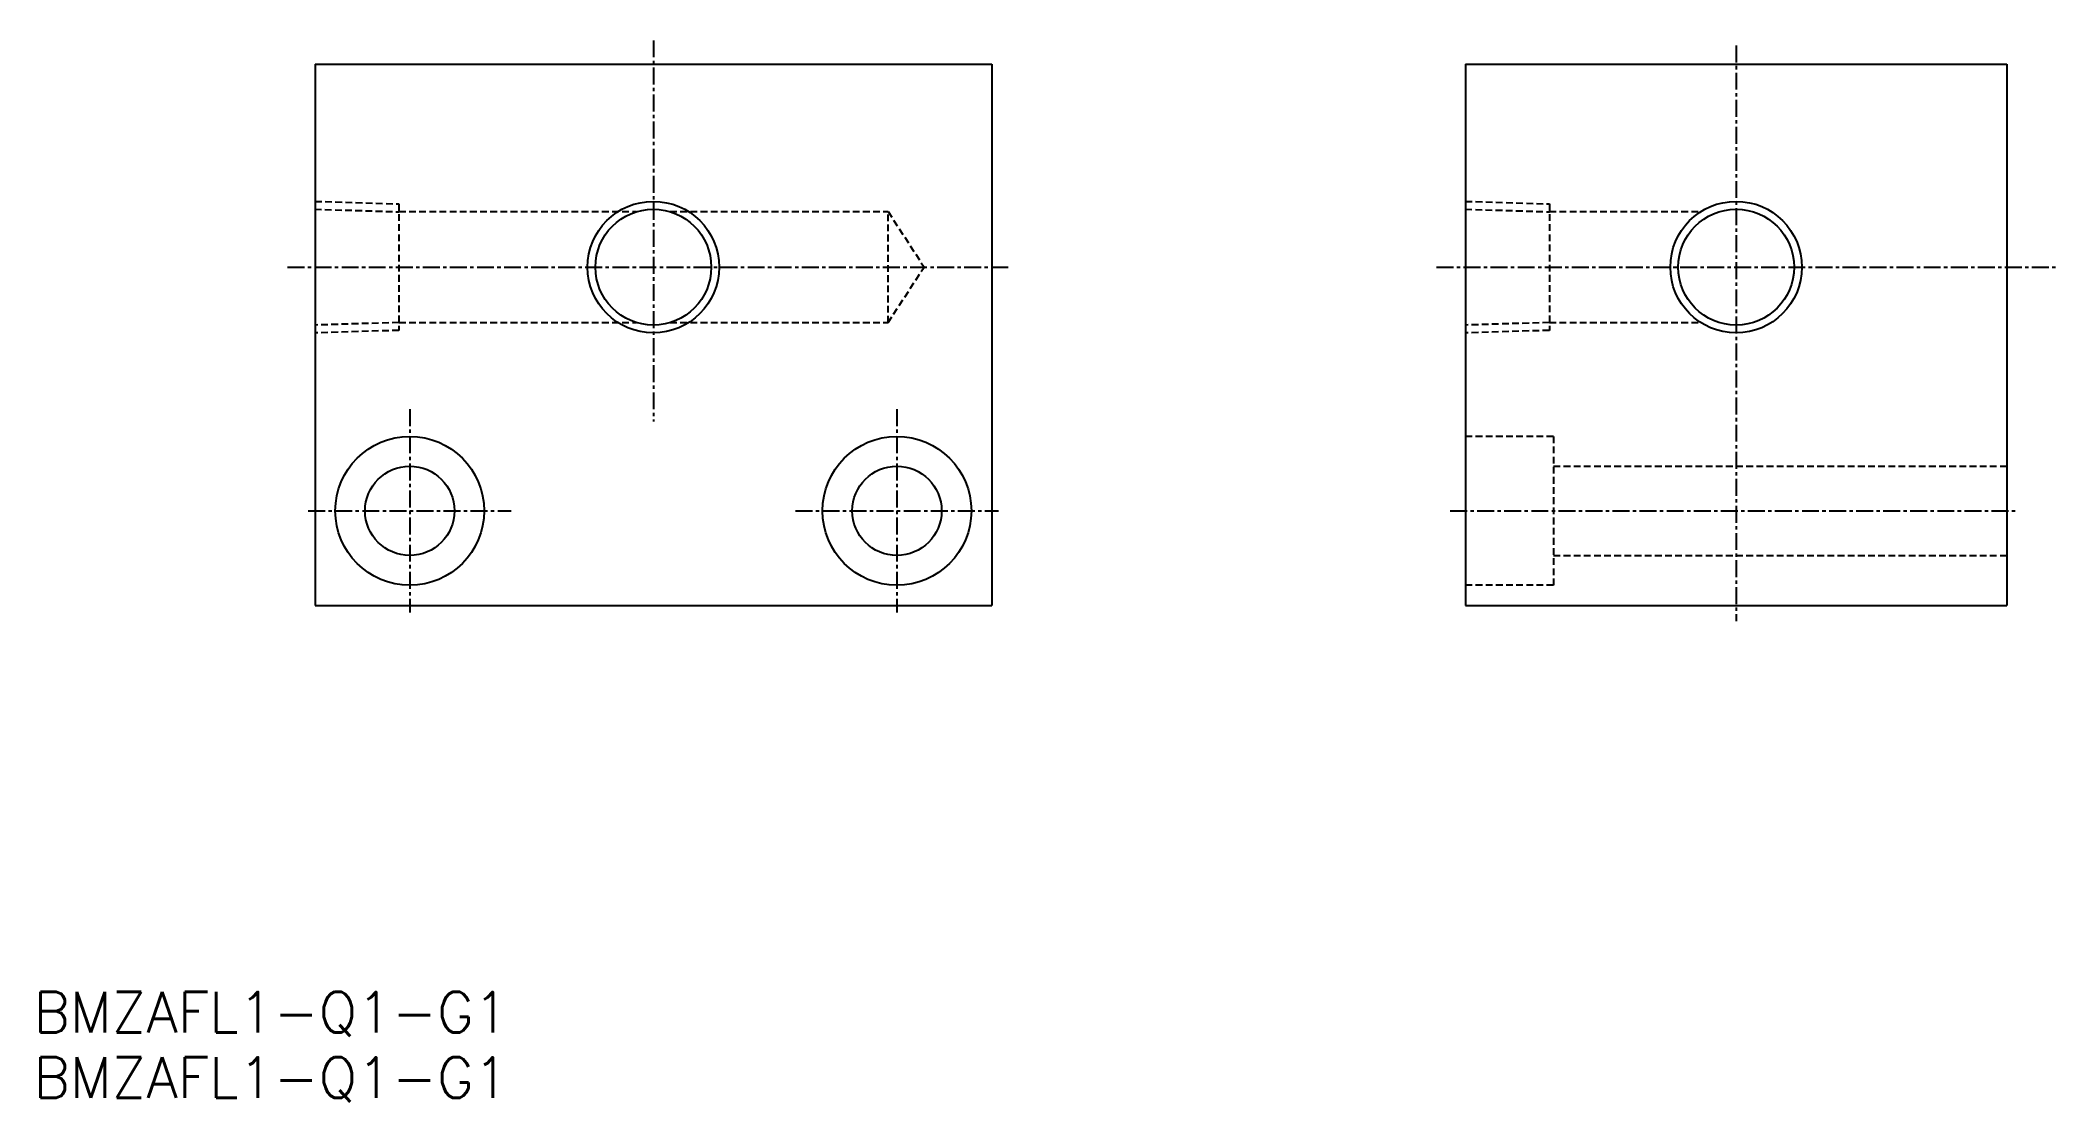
# Model space of a CAD drawing. Extents: x 568 to 717, y 196 to 275.
import ezdxf

# ---------------------------------------------------------------- set-up
doc = ezdxf.new("R2010")
doc.units = 0
doc.linetypes.add('CENTER', pattern=[2, 1.25, -0.25, 0.25, -0.25])
doc.linetypes.add('DASHED', pattern=[0.75, 0.5, -0.25])
doc.layers.get('0').update_dxf_attribs({"linetype": 'CONTINUOUS'})
doc.layers.add('CENTER', color=1, linetype='CENTER')
doc.styles.get("Standard").update_dxf_attribs({"font": 'txt.shx', "bigfont": '@extfont2.shx'})

msp = doc.modelspace()

# ---------------------------------------------------------------- linework, layer by layer
at = {"color": 7, "linetype": 'CONTINUOUS'}
for p, q in [((588.52, 273.1), (638.52, 273.1)), ((588.52, 273.1), (588.52, 233.1)), ((638.52, 273.1), (638.52, 233.1)), ((673.53, 273.1), (673.53, 233.1)), ((673.53, 273.1), (713.53, 273.1)), ((713.53, 273.1), (713.53, 233.1)), ((588.52, 233.1), (638.52, 233.1)), ((673.53, 233.1), (713.53, 233.1))]:
    msp.add_line(p, q, dxfattribs=at)
at = {"color": 3, "linetype": 'DASHED'}
for p, q in [((588.5, 262.38), (594.72, 262.19)), ((588.52, 262.96), (594.72, 262.77)), ((594.72, 262.77), (594.72, 253.43)), ((594.72, 262.2), (612.28, 262.2)), ((614.76, 262.2), (630.87, 262.2)), ((630.87, 254), (630.87, 262.2)), ((630.87, 262.2), (633.52, 258.1)), ((673.51, 262.38), (679.73, 262.19)), ((673.53, 262.96), (679.73, 262.77)), ((679.73, 262.77), (679.73, 253.43)), ((679.73, 262.2), (690.91, 262.2)), ((630.87, 254), (633.52, 258.1)), ((594.72, 254.01), (588.5, 253.82)), ((594.72, 253.43), (588.52, 253.24)), ((594.72, 254), (612.28, 254)), ((614.76, 254), (630.87, 254)), ((679.73, 254.01), (673.51, 253.82)), ((679.73, 253.43), (673.53, 253.24)), ((679.73, 254), (690.91, 254)), ((680.03, 245.6), (673.53, 245.6)), ((680.03, 245.6), (680.03, 234.6)), ((680.03, 243.4), (713.53, 243.4)), ((680.03, 236.8), (713.53, 236.8)), ((680.03, 234.6), (673.53, 234.6))]:
    msp.add_line(p, q, dxfattribs=at)
for p, q in [((673.53, 260.6), (673.53, 260.6)), ((673.53, 253.1), (673.53, 253.1))]:
    msp.add_line(p, q)
at = {"color": 3, "linetype": 'CONTINUOUS'}
for centre in [(613.52, 258.1), (693.53, 258.1)]:
    msp.add_circle(centre, 4.86, dxfattribs=at)
at = {"color": 7, "linetype": 'CONTINUOUS'}
for centre, radius in [((613.52, 258.1), 4.28), ((693.53, 258.1), 4.28), ((595.52, 240.1), 5.5), ((631.52, 240.1), 5.5), ((595.52, 240.1), 3.3), ((631.52, 240.1), 3.3)]:
    msp.add_circle(centre, radius, dxfattribs=at)
at = {"layer": 'CENTER', "color": 1, "linetype": 'CENTER'}
for p, q in [((613.52, 274.85), (613.52, 246.7)), ((693.53, 274.46), (693.53, 231.94)), ((586.49, 258.1), (639.8, 258.1)), ((671.39, 258.1), (717.14, 258.1)), ((595.52, 247.6), (595.52, 232.6)), ((631.52, 247.6), (631.52, 232.6)), ((588.02, 240.1), (603.02, 240.1)), ((624.02, 240.1), (639.02, 240.1)), ((672.4, 240.1), (714.29, 240.1))]:
    msp.add_line(p, q, dxfattribs=at)

# ---------------------------------------------------------------- texts
at = {"color": 7, "linetype": 'CONTINUOUS'}
for p in [(567.71, 201.57), (567.71, 196.74)]:
    msp.add_text('BMZAFL1-Q1-G1', height=3, dxfattribs=at).set_placement(p)

doc.saveas('drawing.dxf')
